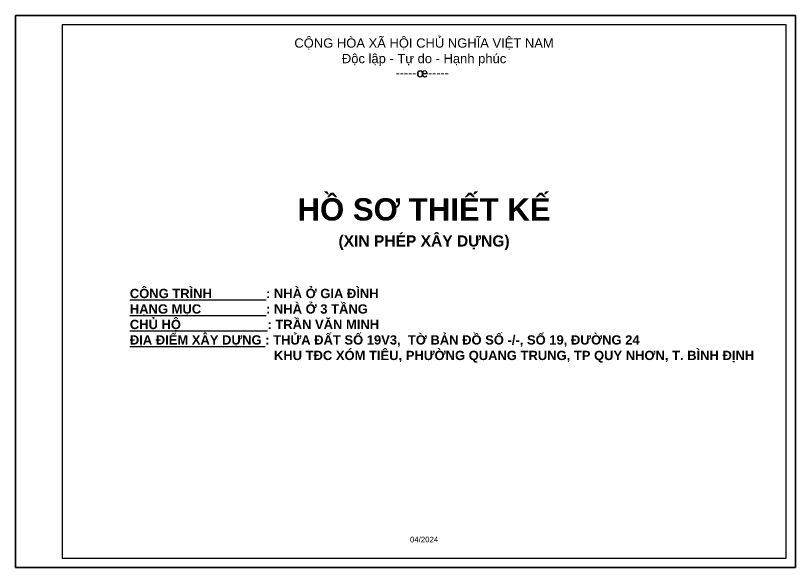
# Model space of a CAD drawing. Header units: inches. Extents: x 236662 to 497023, y -248575 to 81795.
# Drawn here: x 236662 to 271879, y 28875 to 53778 of the extents above; entities that cross this region are included whole.
import ezdxf
from ezdxf.enums import TextEntityAlignment as Align

# ---------------------------------------------------------------- set-up
doc = ezdxf.new("R2010")
doc.units = ezdxf.units.IN
doc.header["$LTSCALE"] = 10
doc.header["$MEASUREMENT"] = 0
doc.layers.add('01. HP_TEXT', color=9, linetype='Continuous')
doc.layers.add('NET THAY 25 - TUAN', color=151, linetype='Continuous')
doc.styles.add('TUAN - TEXT', font='Arial.ttf')

msp = doc.modelspace()

# ---------------------------------------------------------------- linework, layer by layer
at = {"color": 1}
msp.add_lwpolyline([(238758.2, 29294), (271460.1, 29294), (271460.1, 53359.2), (238758.2, 53359.2)], close=True, dxfattribs=at)
at = {"layer": 'Defpoints'}
for points in [[(236661.9, 28874.8), (271879.3, 28874.8), (271879.3, 53778.5), (236661.9, 53778.5)], [(236661.9, 28874.8), (271879.3, 28874.8), (271879.3, 53778.5), (236661.9, 53778.5)], [(236661.9, 28874.8), (236661.9, 53778.5), (271879.3, 53778.5), (271879.3, 28874.8)]]:
    msp.add_lwpolyline(points, close=True, dxfattribs=at)
at = {"layer": 'NET THAY 25 - TUAN'}
msp.add_lwpolyline([(238758.2, 29294), (271460.1, 29294), (271460.1, 53359.2), (238758.2, 53359.2)], close=True, dxfattribs=at)

# ---------------------------------------------------------------- texts
at = {"layer": '01. HP_TEXT', "ltscale": 100, "style": 'TUAN - TEXT'}
msp.add_text('04/2024', height=251.55, dxfattribs=at).set_placement((255109.1, 30132.5), align=Align.MIDDLE_CENTER)
at = {"layer": '01. HP_TEXT', "style": 'TUAN - TEXT'}
for s, insert, char_height, width, attachment_point in [('CỘNG HÒA XÃ HỘI CHỦ NGHĨA VIỆT NAM\\PĐộc lập - Tự do - Hạnh phúc', (255109.1, 52127.2), 419.255, 26418.377, 5), ('CỘNG HÒA XÃ HỘI CHỦ NGHĨA VIỆT NAM\\PĐộc lập - Tự do - Hạnh phúc', (255109.1, 52127.2), 419.255, 26418.377, 5), ('{\\fWST_Swed|b0|i0|c0|p0;-----\\fWingdings|b1|i0|c2|p2;œ\x9d\\fWST_Swed|b0|i0|c0|p0;-----\\fMS Shell Dlg|b0|i0|c0|p0;\\P }', (255024.8, 50845.5), 419.2547, 12619.979, 5), ('{\\fWST_Swed|b0|i0|c0|p0;-----\\fWingdings|b1|i0|c2|p2;œ\x9d\\fWST_Swed|b0|i0|c0|p0;-----\\fMS Shell Dlg|b0|i0|c0|p0;\\P }', (255024.8, 50845.5), 419.2547, 12619.979, 5), ('{\\fArial|b1|i0|c0|p34;HỒ SƠ THIẾT KẾ}\\P{\\fArial|b1|i0|c0|p34;\\H0.5x;(XIN PHÉP XÂY DỰNG)}', (255109.1, 44370.4), 1006.211, 26418.377, 5), ('{\\fArial|b1|i0|c0|p34;HỒ SƠ THIẾT KẾ}\\P{\\fArial|b1|i0|c0|p34;\\H0.5x;(XIN PHÉP XÂY DỰNG)}', (255109.1, 44370.4), 1006.211, 26418.377, 5), ('{\\fArial|b1|i0|c0|p34;\\LCÔNG TRÌNH\\l               : NHÀ Ở GIA ĐÌNH\\P\\LHẠNG MỤC\\l                  : NHÀ Ở 3 TẦNG\\P\\LCHỦ HỘ\\l                        : TRẦN VĂN MINH\\P\\LĐỊA ĐIỂM XÂY DỰNG\\l : THỬA ĐẤT SỐ 19V3,  TỜ BẢN ĐỒ SỐ -/-, SỐ 19, ĐƯỜNG 24\\P                                        KHU TĐC XÓM TIÊU, PHƯỜNG QUANG TRUNG, TP QUY NHƠN, T. BÌNH ĐỊNH}', (241821.4, 41447.2), 419.2547, 28415.437, 1)]:
    msp.add_mtext(s, dxfattribs=dict(at, insert=insert, char_height=char_height, width=width, attachment_point=attachment_point))

doc.saveas('drawing.dxf')
